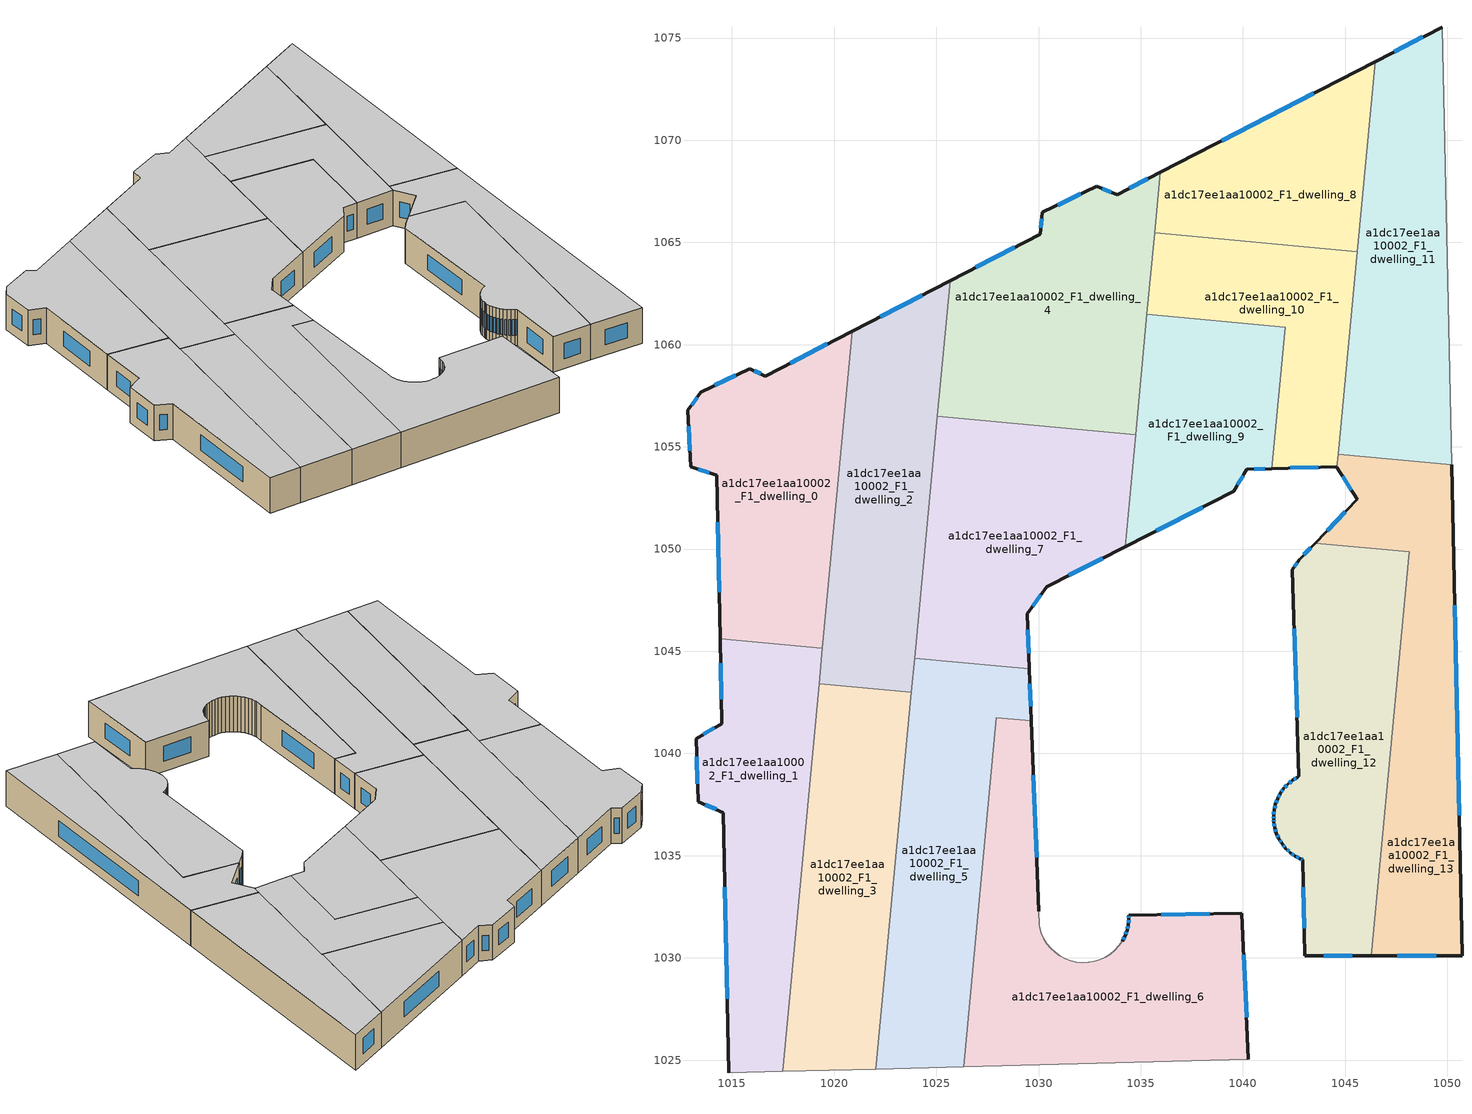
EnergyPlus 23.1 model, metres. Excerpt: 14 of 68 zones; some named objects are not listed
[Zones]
a1dc17ee1aa10002_F1_dwelling_0
 floor to a1dc17ee1aa10002_F0_dwelling_0 (EU_floor_Construction): 1020.89,1060.67 1019.43,1045.14 1014.42,1045.61 1014.27,1053.6 1012.98,1054.03 1012.85,1056.79 1013.48,1057.68 1015.88,1058.83 1016.62,1058.46 z3
 wall outside (EU_wall_Construction): 1020.89,1060.67 1016.62,1058.46 1015.88,1058.83 1013.48,1057.68 1012.85,1056.79 1012.98,1054.03 1014.27,1053.6 1014.42,1045.61 z3:6
 wall to a1dc17ee1aa10002_F1_dwelling_1 (EU_wall_Construction): 1014.42,1045.61 1019.43,1045.14 z3:6
 wall to a1dc17ee1aa10002_F1_dwelling_2 (EU_wall_Construction): 1019.43,1045.14 1020.89,1060.67 z3:6
 window (EU_Window_Construction): 1012.89,1056 1012.94,1054.81 / 1013.3,1057.43 1013.03,1057.04 / 1015.19,1058.5 1014.16,1058.01 / 1016.41,1058.57 1016.09,1058.72 / 1019.67,1060.04 1017.84,1059.09 / 1014.31,1051.32 1014.38,1047.89 / 1013.35,1053.9 1013.9,1053.72 z3.86:5.14
 ceiling to a1dc17ee1aa10002_F2_dwelling_0 (EU_floor_Construction): 1019.43,1045.14 1020.89,1060.67 1016.62,1058.46 1015.88,1058.83 1013.48,1057.68 1012.85,1056.79 1012.98,1054.03 1014.27,1053.6 1014.42,1045.61 z6
a1dc17ee1aa10002_F1_dwelling_1
 floor to a1dc17ee1aa10002_F0_dwelling_1 (EU_floor_Construction): 1019.43,1045.14 1017.48,1024.44 1014.84,1024.37 1014.59,1037.11 1013.34,1037.65 1013.25,1040.73 1014.5,1041.46 1014.42,1045.61 z3
 wall outside (EU_wall_Construction): 1014.42,1045.61 1014.5,1041.46 1013.25,1040.73 1013.34,1037.65 1014.59,1037.11 1014.84,1024.37 z3:6
 wall adiabatic (EU_wall_Construction): 1014.84,1024.37 1017.48,1024.44 z3:6
 wall to a1dc17ee1aa10002_F1_dwelling_3 (EU_wall_Construction): 1017.48,1024.44 1019.27,1043.41 z3:6
 wall to a1dc17ee1aa10002_F1_dwelling_2 (EU_wall_Construction): 1019.27,1043.41 1019.43,1045.14 z3:6
 window (EU_Window_Construction): 1014.14,1041.25 1013.61,1040.94 / 1014.44,1044.43 1014.48,1042.65 / 1014.66,1033.47 1014.76,1028.01 / 1013.7,1037.49 1014.23,1037.26 / 1013.27,1039.85 1013.32,1038.53 z3.86:5.14
 ceiling to a1dc17ee1aa10002_F2_dwelling_1 (EU_floor_Construction): 1017.48,1024.44 1019.43,1045.14 1014.42,1045.61 1014.5,1041.46 1013.25,1040.73 1013.34,1037.65 1014.59,1037.11 1014.84,1024.37 z6
a1dc17ee1aa10002_F1_dwelling_10
 floor to a1dc17ee1aa10002_F0_dwelling_10 (EU_floor_Construction): 1045.59,1064.55 1044.59,1054.01 1044.58,1054.03 1041.42,1053.94 1042.07,1060.85 1035.3,1061.49 1035.68,1065.48 z3
 wall outside (EU_wall_Construction): 1041.42,1053.94 1044.58,1054.03 1044.59,1054.01 z3:6
 wall to a1dc17ee1aa10002_F1_dwelling_8 (EU_wall_Construction): 1045.59,1064.55 1035.68,1065.48 z3:6
 wall to a1dc17ee1aa10002_F1_dwelling_9 (EU_wall_Construction): 1035.3,1061.49 1042.07,1060.85 1041.42,1053.94 z3:6
 wall to a1dc17ee1aa10002_F1_dwelling_4 (EU_wall_Construction): 1035.68,1065.48 1035.3,1061.49 z3:6
 wall to a1dc17ee1aa10002_F1_dwelling_11 (EU_wall_Construction): 1044.65,1054.64 1045.59,1064.55 z3:6
 wall to a1dc17ee1aa10002_F1_dwelling_13 (EU_wall_Construction): 1044.59,1054.01 1044.65,1054.64 z3:6
 window (EU_Window_Construction): 1042.32,1053.97 1043.68,1054.01 z3.86:5.14
 ceiling to a1dc17ee1aa10002_F2_dwelling_10 (EU_floor_Construction): 1044.59,1054.01 1045.59,1064.55 1035.68,1065.48 1035.3,1061.49 1042.07,1060.85 1041.42,1053.94 1044.58,1054.03 z6
a1dc17ee1aa10002_F1_dwelling_11
 floor to a1dc17ee1aa10002_F0_dwelling_11 (EU_floor_Construction): 1049.74,1075.54 1050.2,1054.12 1044.65,1054.64 1046.46,1073.84 z3
 wall outside (EU_wall_Construction): 1049.74,1075.54 1046.46,1073.84 z3:6
 wall adiabatic (EU_wall_Construction): 1050.2,1054.12 1049.74,1075.54 z3:6
 wall to a1dc17ee1aa10002_F1_dwelling_13 (EU_wall_Construction): 1044.65,1054.64 1050.2,1054.12 z3:6
 wall to a1dc17ee1aa10002_F1_dwelling_8 (EU_wall_Construction): 1046.46,1073.84 1045.59,1064.55 z3:6
 window (EU_Window_Construction): 1048.81,1075.05 1047.4,1074.33 z3.86:5.14
 ceiling to a1dc17ee1aa10002_F2_dwelling_11 (EU_floor_Construction): 1050.2,1054.12 1049.74,1075.54 1046.46,1073.84 1044.65,1054.64 z6
a1dc17ee1aa10002_F1_dwelling_12
 floor to a1dc17ee1aa10002_F0_dwelling_12 (EU_floor_Construction): 1048.14,1049.86 1046.28,1030.1 1043.03,1030.1 1042.92,1034.8 1042.81,1034.85 1042.79,1034.86 1042.55,1034.98 1042.32,1035.15 1042.1,1035.35 1041.92,1035.58 1041.76,1035.82 1041.64,1036.09 1041.56,1036.37 1041.51,1036.66 1041.5,1036.78 1041.5,1036.95 1041.53,1037.24 1041.59,1037.52 1041.69,1037.79 1041.83,1038.05 1042,1038.29 1042.2,1038.5 1042.42,1038.69 1042.67,1038.84 1042.74,1038.88 1042.4,1049 1042.76,1049.48 1043.54,1050.3 z3
 wall outside (EU_wall_Construction): 1043.54,1050.3 1042.76,1049.48 1042.4,1049 1042.74,1038.88 1042.67,1038.84 1042.42,1038.69 1042.2,1038.5 1042,1038.29 1041.83,1038.05 1041.69,1037.79 1041.59,1037.52 1041.53,1037.24 1041.5,1036.95 1041.5,1036.78 1041.51,1036.66 1041.56,1036.37 1041.64,1036.09 1041.76,1035.82 1041.92,1035.58 1042.1,1035.35 1042.32,1035.15 1042.55,1034.98 1042.79,1034.86 1042.81,1034.85 1042.92,1034.8 1043.03,1030.1 1046.28,1030.1 z3:6
 wall to a1dc17ee1aa10002_F1_dwelling_13 (EU_wall_Construction): 1046.28,1030.1 1048.14,1049.86 1043.54,1050.3 z3:6
 window (EU_Window_Construction): 1041.52,1036.57 1041.54,1036.45 / 1041.5,1036.75 1041.51,1036.69 / 1041.5,1036.9 1041.5,1036.83 / 1041.52,1037.15 1041.51,1037.03 / 1041.57,1037.44 1041.54,1037.32 / 1041.66,1037.72 1041.62,1037.6 / 1041.79,1037.98 1041.73,1037.87 / 1041.95,1038.22 1041.88,1038.12 / 1042.14,1038.44 1042.06,1038.35 / 1042.36,1038.64 1042.26,1038.56 / 1042.6,1038.8 1042.49,1038.73 / 1042.5,1046.11 1042.64,1041.77 / 1042.66,1049.34 1042.5,1049.13 / 1043.32,1050.06 1042.98,1049.71 / 1043.96,1030.1 1045.35,1030.1 / 1042.95,1033.46 1043,1031.44 / 1042.84,1034.83 1042.89,1034.81 / 1042.62,1034.95 1042.72,1034.89 / 1042.38,1035.1 1042.49,1035.03 / 1042.16,1035.29 1042.26,1035.21 / 1041.97,1035.51 1042.05,1035.42 / 1041.81,1035.75 1041.87,1035.65 / 1041.68,1036.01 1041.73,1035.9 / 1041.58,1036.29 1041.62,1036.17 z3.86:5.14
 ceiling to a1dc17ee1aa10002_F2_dwelling_12 (EU_floor_Construction): 1046.28,1030.1 1048.14,1049.86 1043.54,1050.3 1042.76,1049.48 1042.4,1049 1042.74,1038.88 1042.67,1038.84 1042.42,1038.69 1042.2,1038.5 1042,1038.29 1041.83,1038.05 1041.69,1037.79 1041.59,1037.52 1041.53,1037.24 1041.5,1036.95 1041.5,1036.78 1041.51,1036.66 1041.56,1036.37 1041.64,1036.09 1041.76,1035.82 1041.92,1035.58 1042.1,1035.35 1042.32,1035.15 1042.55,1034.98 1042.79,1034.86 1042.81,1034.85 1042.92,1034.8 1043.03,1030.1 z6
a1dc17ee1aa10002_F1_dwelling_13
 floor to a1dc17ee1aa10002_F0_dwelling_13 (EU_floor_Construction): 1050.2,1054.12 1050.72,1030.11 1046.28,1030.1 1048.14,1049.86 1043.54,1050.3 1045.58,1052.43 1044.59,1054.01 1044.65,1054.64 z3
 wall outside (EU_wall_Construction): 1044.59,1054.01 1045.58,1052.43 1043.54,1050.3 / 1046.28,1030.1 1050.72,1030.11 1050.2,1054.12 z3:6
 window (EU_Window_Construction): 1045,1051.82 1044.13,1050.9 / 1044.88,1053.56 1045.3,1052.88 / 1050.57,1036.97 1050.35,1047.26 / 1047.55,1030.1 1049.45,1030.11 z3.86:5.14
 ceiling to a1dc17ee1aa10002_F2_dwelling_13 (EU_floor_Construction): 1050.72,1030.11 1050.2,1054.12 1044.65,1054.64 1044.59,1054.01 1045.58,1052.43 1043.54,1050.3 1048.14,1049.86 1046.28,1030.1 z6
a1dc17ee1aa10002_F1_dwelling_2
 floor to a1dc17ee1aa10002_F0_dwelling_2 (EU_floor_Construction): 1025.67,1063.13 1023.77,1042.99 1019.27,1043.41 1020.89,1060.67 z3
 wall outside (EU_wall_Construction): 1025.67,1063.13 1020.89,1060.67 z3:6
 wall to a1dc17ee1aa10002_F1_dwelling_3 (EU_wall_Construction): 1019.27,1043.41 1023.77,1042.99 z3:6
 wall to a1dc17ee1aa10002_F1_dwelling_7 (EU_wall_Construction): 1023.93,1044.67 1025.05,1056.5 z3:6
 wall to a1dc17ee1aa10002_F1_dwelling_4 (EU_wall_Construction): 1025.05,1056.5 1025.67,1063.13 z3:6
 wall to a1dc17ee1aa10002_F1_dwelling_5 (EU_wall_Construction): 1023.77,1042.99 1023.93,1044.67 z3:6
 window (EU_Window_Construction): 1024.31,1062.43 1022.26,1061.37 z3.86:5.14
 ceiling to a1dc17ee1aa10002_F2_dwelling_2 (EU_floor_Construction): 1023.77,1042.99 1025.67,1063.13 1020.89,1060.67 1019.27,1043.41 z6
a1dc17ee1aa10002_F1_dwelling_3
 floor to a1dc17ee1aa10002_F0_dwelling_3 (EU_floor_Construction): 1023.77,1042.99 1022.04,1024.56 1017.48,1024.44 1019.27,1043.41 z3
 wall adiabatic (EU_wall_Construction): 1017.48,1024.44 1022.04,1024.56 z3:6
 wall to a1dc17ee1aa10002_F1_dwelling_5 (EU_wall_Construction): 1022.04,1024.56 1023.77,1042.99 z3:6
 ceiling to a1dc17ee1aa10002_F2_dwelling_3 (EU_floor_Construction): 1022.04,1024.56 1023.77,1042.99 1019.27,1043.41 1017.48,1024.44 z6
a1dc17ee1aa10002_F1_dwelling_4
 floor to a1dc17ee1aa10002_F0_dwelling_4 (EU_floor_Construction): 1035.96,1068.43 1034.75,1055.59 1025.05,1056.5 1025.67,1063.13 1030.09,1065.41 1030.17,1066.47 1032.84,1067.74 1033.84,1067.34 z3
 wall outside (EU_wall_Construction): 1035.96,1068.43 1033.84,1067.34 1032.84,1067.74 1030.17,1066.47 1030.09,1065.41 1025.67,1063.13 z3:6
 wall to a1dc17ee1aa10002_F1_dwelling_7 (EU_wall_Construction): 1025.05,1056.5 1034.75,1055.59 z3:6
 wall to a1dc17ee1aa10002_F1_dwelling_8 (EU_wall_Construction): 1035.68,1065.48 1035.96,1068.43 z3:6
 wall to a1dc17ee1aa10002_F1_dwelling_9 (EU_wall_Construction): 1034.75,1055.59 1035.3,1061.49 z3:6
 window (EU_Window_Construction): 1030.15,1066.16 1030.11,1065.71 / 1032.08,1067.38 1030.93,1066.83 / 1033.55,1067.45 1033.13,1067.63 / 1035.35,1068.12 1034.44,1067.65 / 1028.83,1064.75 1026.94,1063.78 z3.86:5.14
 ceiling to a1dc17ee1aa10002_F2_dwelling_4 (EU_floor_Construction): 1034.75,1055.59 1035.96,1068.43 1033.84,1067.34 1032.84,1067.74 1030.17,1066.47 1030.09,1065.41 1025.67,1063.13 1025.05,1056.5 z6
a1dc17ee1aa10002_F1_dwelling_5
 floor to a1dc17ee1aa10002_F0_dwelling_5 (EU_floor_Construction): 1029.54,1044.14 1029.65,1041.59 1027.94,1041.75 1026.33,1024.68 1022.04,1024.56 1023.93,1044.67 z3
 wall outside (EU_wall_Construction): 1029.65,1041.59 1029.54,1044.14 z3:6
 wall to a1dc17ee1aa10002_F1_dwelling_6 (EU_wall_Construction): 1026.33,1024.68 1027.94,1041.75 1029.65,1041.59 z3:6
 wall adiabatic (EU_wall_Construction): 1022.04,1024.56 1026.33,1024.68 z3:6
 wall to a1dc17ee1aa10002_F1_dwelling_7 (EU_wall_Construction): 1028.17,1044.27 1023.93,1044.67 / 1029.54,1044.14 1028.18,1044.27 z3:6
 window (EU_Window_Construction): 1029.62,1042.32 1029.57,1043.41 z3.86:5.14
 ceiling to a1dc17ee1aa10002_F2_dwelling_5 (EU_floor_Construction): 1026.33,1024.68 1027.94,1041.75 1029.65,1041.59 1029.54,1044.14 1023.93,1044.67 1022.04,1024.56 z6
a1dc17ee1aa10002_F1_dwelling_6
 floor to a1dc17ee1aa10002_F0_dwelling_6 (EU_floor_Construction): 1039.94,1032.19 1040.27,1025.05 1026.33,1024.68 1027.94,1041.75 1029.65,1041.59 1030.02,1032.27 1030.03,1031.61 1030.05,1031.48 1030.14,1031.2 1030.26,1030.94 1030.41,1030.69 1030.59,1030.47 1030.81,1030.27 1031.04,1030.1 1031.3,1029.96 1031.57,1029.86 1031.85,1029.8 1032.14,1029.77 1032.43,1029.78 1032.45,1029.78 1032.72,1029.83 1032.99,1029.91 1033.26,1030.03 1033.5,1030.19 1033.73,1030.37 1033.93,1030.58 1034.09,1030.82 1034.23,1031.08 1034.33,1031.35 1034.4,1031.63 1034.42,1031.92 1034.42,1032.08 z3
 wall outside (EU_wall_Construction): 1040.27,1025.05 1039.94,1032.19 1034.42,1032.08 1034.42,1031.92 1034.4,1031.63 1034.33,1031.35 1034.23,1031.08 1034.09,1030.82 / 1030.02,1032.27 1029.65,1041.59 z3:6
 wall adiabatic (EU_wall_Construction): 1034.09,1030.82 1033.93,1030.58 1033.73,1030.37 1033.5,1030.19 1033.26,1030.03 1032.99,1029.91 1032.72,1029.83 1032.45,1029.78 1032.43,1029.78 1032.14,1029.77 1031.85,1029.8 1031.57,1029.86 1031.3,1029.96 1031.04,1030.1 1030.81,1030.27 1030.59,1030.47 1030.41,1030.69 1030.26,1030.94 1030.14,1031.2 1030.05,1031.48 1030.03,1031.61 1030.02,1032.27 / 1026.33,1024.68 1040.27,1025.05 z3:6
 window (EU_Window_Construction): 1034.19,1031 1034.13,1030.89 / 1034.3,1031.27 1034.26,1031.15 / 1034.38,1031.55 1034.35,1031.43 / 1034.42,1031.84 1034.4,1031.71 / 1034.42,1032.04 1034.42,1031.96 / 1038.36,1032.16 1036,1032.11 / 1040.17,1027.09 1040.03,1030.15 / 1029.91,1034.93 1029.75,1038.93 z3.86:5.14
 ceiling to a1dc17ee1aa10002_F2_dwelling_6 (EU_floor_Construction): 1040.27,1025.05 1039.94,1032.19 1034.42,1032.08 1034.42,1031.92 1034.4,1031.63 1034.33,1031.35 1034.23,1031.08 1034.09,1030.82 1033.93,1030.58 1033.73,1030.37 1033.5,1030.19 1033.26,1030.03 1032.99,1029.91 1032.72,1029.83 1032.45,1029.78 1032.43,1029.78 1032.14,1029.77 1031.85,1029.8 1031.57,1029.86 1031.3,1029.96 1031.04,1030.1 1030.81,1030.27 1030.59,1030.47 1030.41,1030.69 1030.26,1030.94 1030.14,1031.2 1030.05,1031.48 1030.03,1031.61 1030.02,1032.27 1029.65,1041.59 1027.94,1041.75 1026.33,1024.68 z6
a1dc17ee1aa10002_F1_dwelling_7
 floor to a1dc17ee1aa10002_F0_dwelling_7 (EU_floor_Construction): 1034.75,1055.59 1034.23,1050.12 1030.39,1048.15 1029.44,1046.84 1029.54,1044.14 1023.93,1044.67 1025.05,1056.5 z3
 wall outside (EU_wall_Construction): 1029.54,1044.14 1029.44,1046.84 1030.39,1048.15 1034.23,1050.12 z3:6
 wall to a1dc17ee1aa10002_F1_dwelling_9 (EU_wall_Construction): 1034.23,1050.12 1034.75,1055.59 z3:6
 window (EU_Window_Construction): 1031.49,1048.71 1033.13,1049.55 / 1029.71,1047.21 1030.12,1047.78 / 1029.51,1044.91 1029.47,1046.07 z3.86:5.14
 ceiling to a1dc17ee1aa10002_F2_dwelling_7 (EU_floor_Construction): 1029.54,1044.14 1029.44,1046.84 1030.39,1048.15 1034.23,1050.12 1034.75,1055.59 1025.05,1056.5 1023.93,1044.67 z6
a1dc17ee1aa10002_F1_dwelling_8
 floor to a1dc17ee1aa10002_F0_dwelling_8 (EU_floor_Construction): 1046.46,1073.84 1045.59,1064.55 1035.68,1065.48 1035.96,1068.43 z3
 wall outside (EU_wall_Construction): 1046.46,1073.84 1035.96,1068.43 z3:6
 window (EU_Window_Construction): 1043.46,1072.3 1038.96,1069.98 z3.86:5.14
 ceiling to a1dc17ee1aa10002_F2_dwelling_8 (EU_floor_Construction): 1045.59,1064.55 1046.46,1073.84 1035.96,1068.43 1035.68,1065.48 z6
a1dc17ee1aa10002_F1_dwelling_9
 floor to a1dc17ee1aa10002_F0_dwelling_9 (EU_floor_Construction): 1042.07,1060.85 1041.42,1053.94 1040.19,1053.91 1039.55,1052.83 1034.23,1050.12 1035.3,1061.49 z3
 wall outside (EU_wall_Construction): 1034.23,1050.12 1039.55,1052.83 1040.19,1053.91 1041.42,1053.94 z3:6
 window (EU_Window_Construction): 1039.73,1053.14 1040.01,1053.6 / 1035.75,1050.89 1038.03,1052.06 / 1040.54,1053.92 1041.07,1053.93 z3.86:5.14
 ceiling to a1dc17ee1aa10002_F2_dwelling_9 (EU_floor_Construction): 1039.55,1052.83 1040.19,1053.91 1041.42,1053.94 1042.07,1060.85 1035.3,1061.49 1034.23,1050.12 z6
[Building]
EU S2 Campaign: North Axis=0; Terrain=City; Solar Distribution=FullExterior
[Site:Location]
Helsinki-Vantaa.AP: Latitude=60.317; Longitude=24.963; Time Zone=2; Elevation=54.6
[SizingPeriod:WeatherFileDays]
AnnualSizingPeriod: Begin Month=1; Begin Day of Month=1; End Month=12; End Day of Month=31; Day of Week for Start Day=Monday; Use Weather File Daylight Saving Period=No; Use Weather File Rain and Snow Indicators=No
[MATERIAL]
EU_InternalMass_Material: Roughness=MediumRough; Thickness=0.1; Conductivity=1; Density=1800; Specific Heat=900; Thermal Absorptance=0.9; Solar Absorptance=0.7; Visible Absorptance=0.7
[MATERIAL:NOMASS] Roughness=MediumRough; Thermal Absorptance=0.9; Solar Absorptance=0.7; Visible Absorptance=0.7
Name | Thermal Resistance
EU_wall_NoMass | 1.10183
EU_floor_NoMass | 1.70606
[WINDOWMATERIAL:SIMPLEGLAZINGSYSTEM]
EU_Window_SimpleGlazing: UFactor=3.11035; Solar Heat Gain Coefficient=0.8; Visible Transmittance=0.8
[CONSTRUCTION]
EU_wall_Construction: EU_wall_NoMass
EU_floor_Construction: EU_floor_NoMass
EU_Window_Construction: EU_Window_SimpleGlazing
EU_InternalMass_Construction: EU_InternalMass_Material
[ZONE] Type=1; Multiplier=1; Ceiling Height=autocalculate; Floor Area=autocalculate; Part of Total Floor Area=Yes
Name | Volume
a1dc17ee1aa10002_F1_dwelling_0 | 255.057
a1dc17ee1aa10002_F1_dwelling_1 | 255.053
a1dc17ee1aa10002_F1_dwelling_10 | 183.495
a1dc17ee1aa10002_F1_dwelling_11 | 267.973
a1dc17ee1aa10002_F1_dwelling_12 | 280.835
a1dc17ee1aa10002_F1_dwelling_13 | 267.971
a1dc17ee1aa10002_F1_dwelling_2 | 255.067
a1dc17ee1aa10002_F1_dwelling_3 | 255.061
a1dc17ee1aa10002_F1_dwelling_4 | 294.994
a1dc17ee1aa10002_F1_dwelling_5 | 266.713
a1dc17ee1aa10002_F1_dwelling_6 | 334.995
a1dc17ee1aa10002_F1_dwelling_7 | 283.334
a1dc17ee1aa10002_F1_dwelling_8 | 183.505
a1dc17ee1aa10002_F1_dwelling_9 | 186.624
[INTERNALMASS] Construction=EU_InternalMass_Construction
Name | Zone or ZoneList | Surface Area
a1dc17ee1aa10002_F1_dwelling_0_EU_InternalMass | a1dc17ee1aa10002_F1_dwelling_0 | 85.0171
a1dc17ee1aa10002_F1_dwelling_1_EU_InternalMass | a1dc17ee1aa10002_F1_dwelling_1 | 85.0169
a1dc17ee1aa10002_F1_dwelling_2_EU_InternalMass | a1dc17ee1aa10002_F1_dwelling_2 | 85.0236
a1dc17ee1aa10002_F1_dwelling_3_EU_InternalMass | a1dc17ee1aa10002_F1_dwelling_3 | 85.0199
a1dc17ee1aa10002_F1_dwelling_4_EU_InternalMass | a1dc17ee1aa10002_F1_dwelling_4 | 98.3319
a1dc17ee1aa10002_F1_dwelling_5_EU_InternalMass | a1dc17ee1aa10002_F1_dwelling_5 | 88.9036
a1dc17ee1aa10002_F1_dwelling_6_EU_InternalMass | a1dc17ee1aa10002_F1_dwelling_6 | 111.67
a1dc17ee1aa10002_F1_dwelling_7_EU_InternalMass | a1dc17ee1aa10002_F1_dwelling_7 | 94.4429
a1dc17ee1aa10002_F1_dwelling_8_EU_InternalMass | a1dc17ee1aa10002_F1_dwelling_8 | 61.1685
a1dc17ee1aa10002_F1_dwelling_9_EU_InternalMass | a1dc17ee1aa10002_F1_dwelling_9 | 62.2081
a1dc17ee1aa10002_F1_dwelling_10_EU_InternalMass | a1dc17ee1aa10002_F1_dwelling_10 | 61.1651
a1dc17ee1aa10002_F1_dwelling_11_EU_InternalMass | a1dc17ee1aa10002_F1_dwelling_11 | 89.329
a1dc17ee1aa10002_F1_dwelling_12_EU_InternalMass | a1dc17ee1aa10002_F1_dwelling_12 | 93.611
a1dc17ee1aa10002_F1_dwelling_13_EU_InternalMass | a1dc17ee1aa10002_F1_dwelling_13 | 89.3229
[OTHEREQUIPMENT] Fuel Type=Electricity; Design Level Calculation Method=Watts/Area; Power per Zone Floor Area=1; Fraction Latent=0; Fraction Radiant=0; Fraction Lost=0; Carbon Dioxide Generation Rate=0; EndUse Subcategory=EU_Step8_InternalGains
Name | Zone or ZoneList or Space or SpaceList | Schedule
EU_Step8_InternalGain_a1dc17ee1aa10002_F1_dwelling_0_f000 | a1dc17ee1aa10002_F1_dwelling_0 | EU_Step8_GainSchedule_a1dc17ee1aa10002_F1_dwelling_0_f000
EU_Step8_InternalGain_a1dc17ee1aa10002_F1_dwelling_1_f000 | a1dc17ee1aa10002_F1_dwelling_1 | EU_Step8_GainSchedule_a1dc17ee1aa10002_F1_dwelling_1_f000
EU_Step8_InternalGain_a1dc17ee1aa10002_F1_dwelling_2_f000 | a1dc17ee1aa10002_F1_dwelling_2 | EU_Step8_GainSchedule_a1dc17ee1aa10002_F1_dwelling_2_f000
EU_Step8_InternalGain_a1dc17ee1aa10002_F1_dwelling_3_f000 | a1dc17ee1aa10002_F1_dwelling_3 | EU_Step8_GainSchedule_a1dc17ee1aa10002_F1_dwelling_3_f000
EU_Step8_InternalGain_a1dc17ee1aa10002_F1_dwelling_4_f000 | a1dc17ee1aa10002_F1_dwelling_4 | EU_Step8_GainSchedule_a1dc17ee1aa10002_F1_dwelling_4_f000
EU_Step8_InternalGain_a1dc17ee1aa10002_F1_dwelling_5_f000 | a1dc17ee1aa10002_F1_dwelling_5 | EU_Step8_GainSchedule_a1dc17ee1aa10002_F1_dwelling_5_f000
EU_Step8_InternalGain_a1dc17ee1aa10002_F1_dwelling_6_f000 | a1dc17ee1aa10002_F1_dwelling_6 | EU_Step8_GainSchedule_a1dc17ee1aa10002_F1_dwelling_6_f000
EU_Step8_InternalGain_a1dc17ee1aa10002_F1_dwelling_7_f000 | a1dc17ee1aa10002_F1_dwelling_7 | EU_Step8_GainSchedule_a1dc17ee1aa10002_F1_dwelling_7_f000
EU_Step8_InternalGain_a1dc17ee1aa10002_F1_dwelling_8_f000 | a1dc17ee1aa10002_F1_dwelling_8 | EU_Step8_GainSchedule_a1dc17ee1aa10002_F1_dwelling_8_f000
EU_Step8_InternalGain_a1dc17ee1aa10002_F1_dwelling_9_f000 | a1dc17ee1aa10002_F1_dwelling_9 | EU_Step8_GainSchedule_a1dc17ee1aa10002_F1_dwelling_9_f000
EU_Step8_InternalGain_a1dc17ee1aa10002_F1_dwelling_10_f000 | a1dc17ee1aa10002_F1_dwelling_10 | EU_Step8_GainSchedule_a1dc17ee1aa10002_F1_dwelling_10_f000
EU_Step8_InternalGain_a1dc17ee1aa10002_F1_dwelling_11_f000 | a1dc17ee1aa10002_F1_dwelling_11 | EU_Step8_GainSchedule_a1dc17ee1aa10002_F1_dwelling_11_f000
EU_Step8_InternalGain_a1dc17ee1aa10002_F1_dwelling_12_f000 | a1dc17ee1aa10002_F1_dwelling_12 | EU_Step8_GainSchedule_a1dc17ee1aa10002_F1_dwelling_12_f000
EU_Step8_InternalGain_a1dc17ee1aa10002_F1_dwelling_13_f000 | a1dc17ee1aa10002_F1_dwelling_13 | EU_Step8_GainSchedule_a1dc17ee1aa10002_F1_dwelling_13_f000
[ZONEVENTILATION:DESIGNFLOWRATE] Schedule=EU_AlwaysOn; Design Flow Rate Calculation Method=AirChanges/Hour; Air Changes per Hour=0.756316; Ventilation Type=Natural; Fan Pressure Rise=0; Fan Total Efficiency=1; Constant Term Coefficient=1; Temperature Term Coefficient=0; Velocity Term Coefficient=0; Velocity Squared Term Coefficient=0; Minimum Indoor Temperature=-100; Maximum Indoor Temperature=100; Delta Temperature=-100; Minimum Outdoor Temperature=-100; Maximum Outdoor Temperature=100; Maximum Wind Speed=40
Name | Zone or ZoneList or Space or SpaceList
EU_ConstantAir_a1dc17ee1aa10002_F1_dwelling_0 | a1dc17ee1aa10002_F1_dwelling_0
EU_ConstantAir_a1dc17ee1aa10002_F1_dwelling_1 | a1dc17ee1aa10002_F1_dwelling_1
EU_ConstantAir_a1dc17ee1aa10002_F1_dwelling_2 | a1dc17ee1aa10002_F1_dwelling_2
EU_ConstantAir_a1dc17ee1aa10002_F1_dwelling_3 | a1dc17ee1aa10002_F1_dwelling_3
EU_ConstantAir_a1dc17ee1aa10002_F1_dwelling_4 | a1dc17ee1aa10002_F1_dwelling_4
EU_ConstantAir_a1dc17ee1aa10002_F1_dwelling_5 | a1dc17ee1aa10002_F1_dwelling_5
EU_ConstantAir_a1dc17ee1aa10002_F1_dwelling_6 | a1dc17ee1aa10002_F1_dwelling_6
EU_ConstantAir_a1dc17ee1aa10002_F1_dwelling_7 | a1dc17ee1aa10002_F1_dwelling_7
EU_ConstantAir_a1dc17ee1aa10002_F1_dwelling_8 | a1dc17ee1aa10002_F1_dwelling_8
EU_ConstantAir_a1dc17ee1aa10002_F1_dwelling_9 | a1dc17ee1aa10002_F1_dwelling_9
EU_ConstantAir_a1dc17ee1aa10002_F1_dwelling_10 | a1dc17ee1aa10002_F1_dwelling_10
EU_ConstantAir_a1dc17ee1aa10002_F1_dwelling_11 | a1dc17ee1aa10002_F1_dwelling_11
EU_ConstantAir_a1dc17ee1aa10002_F1_dwelling_12 | a1dc17ee1aa10002_F1_dwelling_12
EU_ConstantAir_a1dc17ee1aa10002_F1_dwelling_13 | a1dc17ee1aa10002_F1_dwelling_13
[HVACTEMPLATE:ZONE:IDEALLOADSAIRSYSTEM] System Availability Schedule=EU_AlwaysOn; Maximum Heating Supply Air Temperature=50; Minimum Cooling Supply Air Temperature=13; Maximum Heating Supply Air Humidity Ratio=0.0156; Minimum Cooling Supply Air Humidity Ratio=0.0077; Heating Limit=NoLimit; Cooling Limit=NoLimit; Heating Availability Schedule=EU_AlwaysOn; Cooling Availability Schedule=EU_CoolingOff; Dehumidification Control Type=ConstantSensibleHeatRatio; Cooling Sensible Heat Ratio=0.7; Dehumidification Setpoint=60; Humidification Control Type=None; Humidification Setpoint=30; Outdoor Air Method=None; Outdoor Air Flow Rate per Person=0.00944; Outdoor Air Flow Rate per Zone Floor Area=0; Outdoor Air Flow Rate per Zone=0; Demand Controlled Ventilation Type=None; Outdoor Air Economizer Type=NoEconomizer; Heat Recovery Type=None; Sensible Heat Recovery Effectiveness=0.7; Latent Heat Recovery Effectiveness=0.65
Name | Template Thermostat
a1dc17ee1aa10002_F1_dwelling_0 | EU_HeatOnly_a1dc17ee1aa10002_F1_dwelling_0
a1dc17ee1aa10002_F1_dwelling_1 | EU_HeatOnly_a1dc17ee1aa10002_F1_dwelling_1
a1dc17ee1aa10002_F1_dwelling_2 | EU_HeatOnly_a1dc17ee1aa10002_F1_dwelling_2
a1dc17ee1aa10002_F1_dwelling_3 | EU_HeatOnly_a1dc17ee1aa10002_F1_dwelling_3
a1dc17ee1aa10002_F1_dwelling_4 | EU_HeatOnly_a1dc17ee1aa10002_F1_dwelling_4
a1dc17ee1aa10002_F1_dwelling_5 | EU_HeatOnly_a1dc17ee1aa10002_F1_dwelling_5
a1dc17ee1aa10002_F1_dwelling_6 | EU_HeatOnly_a1dc17ee1aa10002_F1_dwelling_6
a1dc17ee1aa10002_F1_dwelling_7 | EU_HeatOnly_a1dc17ee1aa10002_F1_dwelling_7
a1dc17ee1aa10002_F1_dwelling_8 | EU_HeatOnly_a1dc17ee1aa10002_F1_dwelling_8
a1dc17ee1aa10002_F1_dwelling_9 | EU_HeatOnly_a1dc17ee1aa10002_F1_dwelling_9
a1dc17ee1aa10002_F1_dwelling_10 | EU_HeatOnly_a1dc17ee1aa10002_F1_dwelling_10
a1dc17ee1aa10002_F1_dwelling_11 | EU_HeatOnly_a1dc17ee1aa10002_F1_dwelling_11
a1dc17ee1aa10002_F1_dwelling_12 | EU_HeatOnly_a1dc17ee1aa10002_F1_dwelling_12
a1dc17ee1aa10002_F1_dwelling_13 | EU_HeatOnly_a1dc17ee1aa10002_F1_dwelling_13
[SIZING:ZONE] Zone Cooling Design Supply Air Temperature Input Method=SupplyAirTemperature; Zone Cooling Design Supply Air Temperature=13; Zone Heating Design Supply Air Temperature Input Method=SupplyAirTemperature; Zone Heating Design Supply Air Temperature=50; Zone Cooling Design Supply Air Humidity Ratio=0.008; Zone Heating Design Supply Air Humidity Ratio=0.008; Cooling Design Air Flow Method=DesignDay; Cooling Design Air Flow Rate=0; Cooling Minimum Air Flow per Zone Floor Area=0.000762; Cooling Minimum Air Flow=0; Cooling Minimum Air Flow Fraction=0.2; Heating Design Air Flow Method=DesignDay; Heating Design Air Flow Rate=0; Heating Maximum Air Flow per Zone Floor Area=0.002032; Heating Maximum Air Flow=0.141576; Heating Maximum Air Flow Fraction=0.3; Account for Dedicated Outdoor Air System=No; Dedicated Outdoor Air System Control Strategy=NeutralSupplyAir; Dedicated Outdoor Air Low Setpoint Temperature for Design=autosize; Dedicated Outdoor Air High Setpoint Temperature for Design=autosize; Zone Load Sizing Method=Sensible Load Only No Latent Load; Zone Latent Cooling Design Supply Air Humidity Ratio Input Method=HumidityRatioDifference; Zone Cooling Design Supply Air Humidity Ratio Difference=0.005; Zone Latent Heating Design Supply Air Humidity Ratio Input Method=HumidityRatioDifference; Zone Humidification Design Supply Air Humidity Ratio Difference=0.005
a1dc17ee1aa10002_F1_dwelling_0; a1dc17ee1aa10002_F1_dwelling_1; a1dc17ee1aa10002_F1_dwelling_2; a1dc17ee1aa10002_F1_dwelling_3; a1dc17ee1aa10002_F1_dwelling_4; a1dc17ee1aa10002_F1_dwelling_5; a1dc17ee1aa10002_F1_dwelling_6; a1dc17ee1aa10002_F1_dwelling_7; a1dc17ee1aa10002_F1_dwelling_8; a1dc17ee1aa10002_F1_dwelling_9; a1dc17ee1aa10002_F1_dwelling_10; a1dc17ee1aa10002_F1_dwelling_11; a1dc17ee1aa10002_F1_dwelling_12; a1dc17ee1aa10002_F1_dwelling_13
[SCHEDULE:CONSTANT]
Name | Hourly Value
EU_AlwaysOn | 1
EU_CoolingOff | 0
[SCHEDULE:FILE] Column Number=1; Rows to Skip at Top=0; Number of Hours of Data=8760; Column Separator=Comma; Interpolate to Timestep=No; Minutes per Item=60; Adjust Schedule for Daylight Savings=Yes
Name | File
EU_Step8_GainSchedule_a1dc17ee1aa10002_F1_dwelling_0_f000 | ../../schedules/a1dc17ee1aa10002/a1dc17ee1aa10002_F1_dwelling_0_f000_gain.csv
EU_Step8_GainSchedule_a1dc17ee1aa10002_F1_dwelling_1_f000 | ../../schedules/a1dc17ee1aa10002/a1dc17ee1aa10002_F1_dwelling_1_f000_gain.csv
EU_Step8_GainSchedule_a1dc17ee1aa10002_F1_dwelling_2_f000 | ../../schedules/a1dc17ee1aa10002/a1dc17ee1aa10002_F1_dwelling_2_f000_gain.csv
EU_Step8_GainSchedule_a1dc17ee1aa10002_F1_dwelling_3_f000 | ../../schedules/a1dc17ee1aa10002/a1dc17ee1aa10002_F1_dwelling_3_f000_gain.csv
EU_Step8_GainSchedule_a1dc17ee1aa10002_F1_dwelling_4_f000 | ../../schedules/a1dc17ee1aa10002/a1dc17ee1aa10002_F1_dwelling_4_f000_gain.csv
EU_Step8_GainSchedule_a1dc17ee1aa10002_F1_dwelling_5_f000 | ../../schedules/a1dc17ee1aa10002/a1dc17ee1aa10002_F1_dwelling_5_f000_gain.csv
EU_Step8_GainSchedule_a1dc17ee1aa10002_F1_dwelling_6_f000 | ../../schedules/a1dc17ee1aa10002/a1dc17ee1aa10002_F1_dwelling_6_f000_gain.csv
EU_Step8_GainSchedule_a1dc17ee1aa10002_F1_dwelling_7_f000 | ../../schedules/a1dc17ee1aa10002/a1dc17ee1aa10002_F1_dwelling_7_f000_gain.csv
EU_Step8_GainSchedule_a1dc17ee1aa10002_F1_dwelling_8_f000 | ../../schedules/a1dc17ee1aa10002/a1dc17ee1aa10002_F1_dwelling_8_f000_gain.csv
EU_Step8_GainSchedule_a1dc17ee1aa10002_F1_dwelling_9_f000 | ../../schedules/a1dc17ee1aa10002/a1dc17ee1aa10002_F1_dwelling_9_f000_gain.csv
EU_Step8_GainSchedule_a1dc17ee1aa10002_F1_dwelling_10_f000 | ../../schedules/a1dc17ee1aa10002/a1dc17ee1aa10002_F1_dwelling_10_f000_gain.csv
EU_Step8_GainSchedule_a1dc17ee1aa10002_F1_dwelling_11_f000 | ../../schedules/a1dc17ee1aa10002/a1dc17ee1aa10002_F1_dwelling_11_f000_gain.csv
EU_Step8_GainSchedule_a1dc17ee1aa10002_F1_dwelling_12_f000 | ../../schedules/a1dc17ee1aa10002/a1dc17ee1aa10002_F1_dwelling_12_f000_gain.csv
EU_Step8_GainSchedule_a1dc17ee1aa10002_F1_dwelling_13_f000 | ../../schedules/a1dc17ee1aa10002/a1dc17ee1aa10002_F1_dwelling_13_f000_gain.csv
